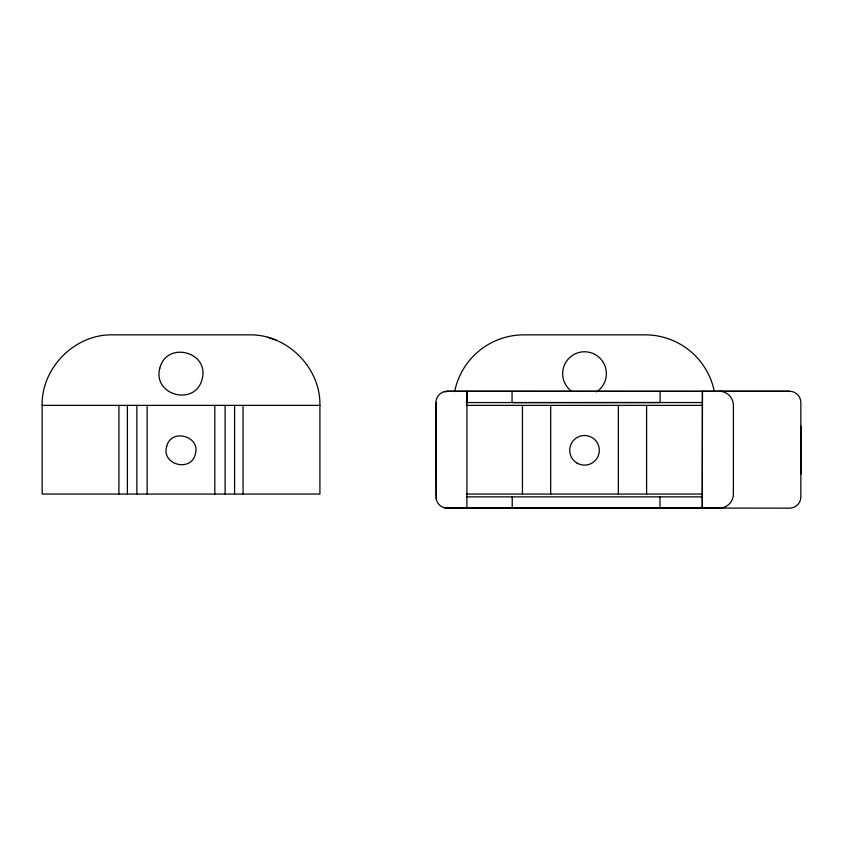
<?xml version="1.0" encoding="UTF-8"?>
<svg xmlns="http://www.w3.org/2000/svg" width="843" height="843" viewBox="0 0 843 843"><rect width="100%" height="100%" fill="white"/><g stroke="black" fill="none" stroke-linecap="round" stroke-linejoin="round"><path stroke-width="1.26" d="M447.233 391.278A11.286 11.286 0 0 0 435.947 402.564L436.4 499.773M444.377 507.749L789.564 508.15A11.286 11.286 0 0 0 800.85 496.864L800.85 402.554A11.275 11.275 0 0 0 789.564 391.278L447.254 391.278L466.917 391.278L466.917 508.15M512.217 508.15L512.217 496.864M659.964 508.15L659.964 496.864M466.917 391.278L702.43 391.394L702.293 508.15L702.44 391.268L789.564 391.278M466.917 402.585L466.959 391.437M42.15 405.378C41.37 367.727 74.932 334.039 112.614 334.85L249.349 334.85C286.989 334.113 320.74 367.622 319.908 405.378L319.908 494.04L42.15 494.04L42.15 405.378L319.908 405.378M444.314 391.658L447.412 391.521M466.221 402.564L702.44 402.543M466.369 405.378L702.672 405.378M466.369 494.04L702.672 494.04M702.293 496.864L466.917 496.864M267.61 337.253L276.367 340.214M435.947 402.564L436.01 496.854A11.286 11.286 0 0 0 447.254 508.15L719.311 508.15A14.11 14.11 0 0 0 733.389 494.04L733.399 405.378A14.11 14.11 0 0 0 719.311 391.268M800.85 426.189L800.85 474.156M660.111 391.405L660.111 402.543L512.059 402.606L512.059 391.458M646.592 405.378L646.592 494.04M618.351 405.378L618.351 494.04M550.679 405.378L550.679 494.04M522.449 405.378L522.449 494.04M243.058 405.378L243.058 494.04M234.586 405.378L234.586 494.04M225.113 405.378L225.113 494.04M214.817 405.378L214.817 494.04M147.156 405.378L147.156 494.04M136.861 405.378L136.861 494.04M127.388 405.378L127.388 494.04M118.916 405.378L118.916 494.04M571.86 391.468A21.865 21.865 0 0 1 568.372 358.897A21.865 21.865 0 0 1 601.122 359.413A21.865 21.865 0 0 1 596.612 391.858M714.358 391.616A70.538 70.538 0 0 0 645.18 334.85L523.861 334.85A70.538 70.538 0 0 0 454.672 391.616M159.812 368.201C152.467 395.63 195.386 406.642 202.162 379.076C209.507 351.647 166.587 340.635 159.812 368.201M166.682 446.474C161.055 464.672 191.066 472.712 195.291 454.145C200.919 435.957 170.908 427.917 166.682 446.474M577.107 463.144A14.816 14.816 0 0 0 599.331 450.31A14.816 14.816 0 0 0 577.107 437.485A14.816 14.816 0 0 0 577.107 463.144"/></g></svg>
